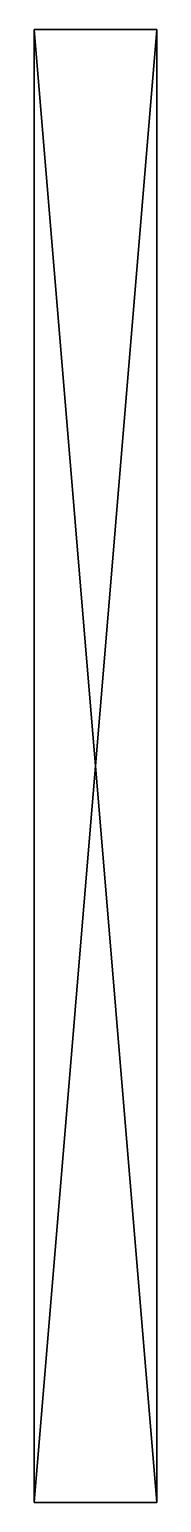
# Model space of a CAD drawing. Extents: x 1 to 44.5, y 66.4 to 126.4.
# Drawn here: x 1 to 6, y 66.4 to 126.4 of the extents above.
import ezdxf

# ---------------------------------------------------------------- set-up
doc = ezdxf.new("R2010")
doc.units = 0
doc.header["$MEASUREMENT"] = 0
doc.layers.add('STL2DXF', color=7, linetype='Continuous')

msp = doc.modelspace()

# ---------------------------------------------------------------- linework, layer by layer
at = {"layer": 'STL2DXF'}
for points in [[(6, 66.375, 17.3), (1, 126.375, 17.3), (1, 66.375, 17.3)], [(1, 126.375, 17.3), (6, 66.375, 17.3), (6, 126.375, 17.3)], [(6, 126.375, 12.3), (1, 66.375, 12.3), (1, 126.375, 12.3)], [(1, 66.375, 12.3), (6, 126.375, 12.3), (6, 66.375, 12.3)], [(6, 126.375, 12.3), (1, 126.375, 17.3), (6, 126.375, 17.3)], [(1, 126.375, 17.3), (6, 126.375, 12.3), (1, 126.375, 12.3)], [(1, 66.375, 12.3), (1, 126.375, 17.3), (1, 126.375, 12.3)], [(1, 126.375, 17.3), (1, 66.375, 12.3), (1, 66.375, 17.3)], [(6, 66.375, 17.3), (6, 126.375, 12.3), (6, 126.375, 17.3)], [(6, 126.375, 12.3), (6, 66.375, 17.3), (6, 66.375, 12.3)], [(1, 66.375, 12.3), (6, 66.375, 17.3), (1, 66.375, 17.3)], [(6, 66.375, 17.3), (1, 66.375, 12.3), (6, 66.375, 12.3)]]:
    msp.add_3dface(points, dxfattribs=at)

doc.saveas('drawing.dxf')
